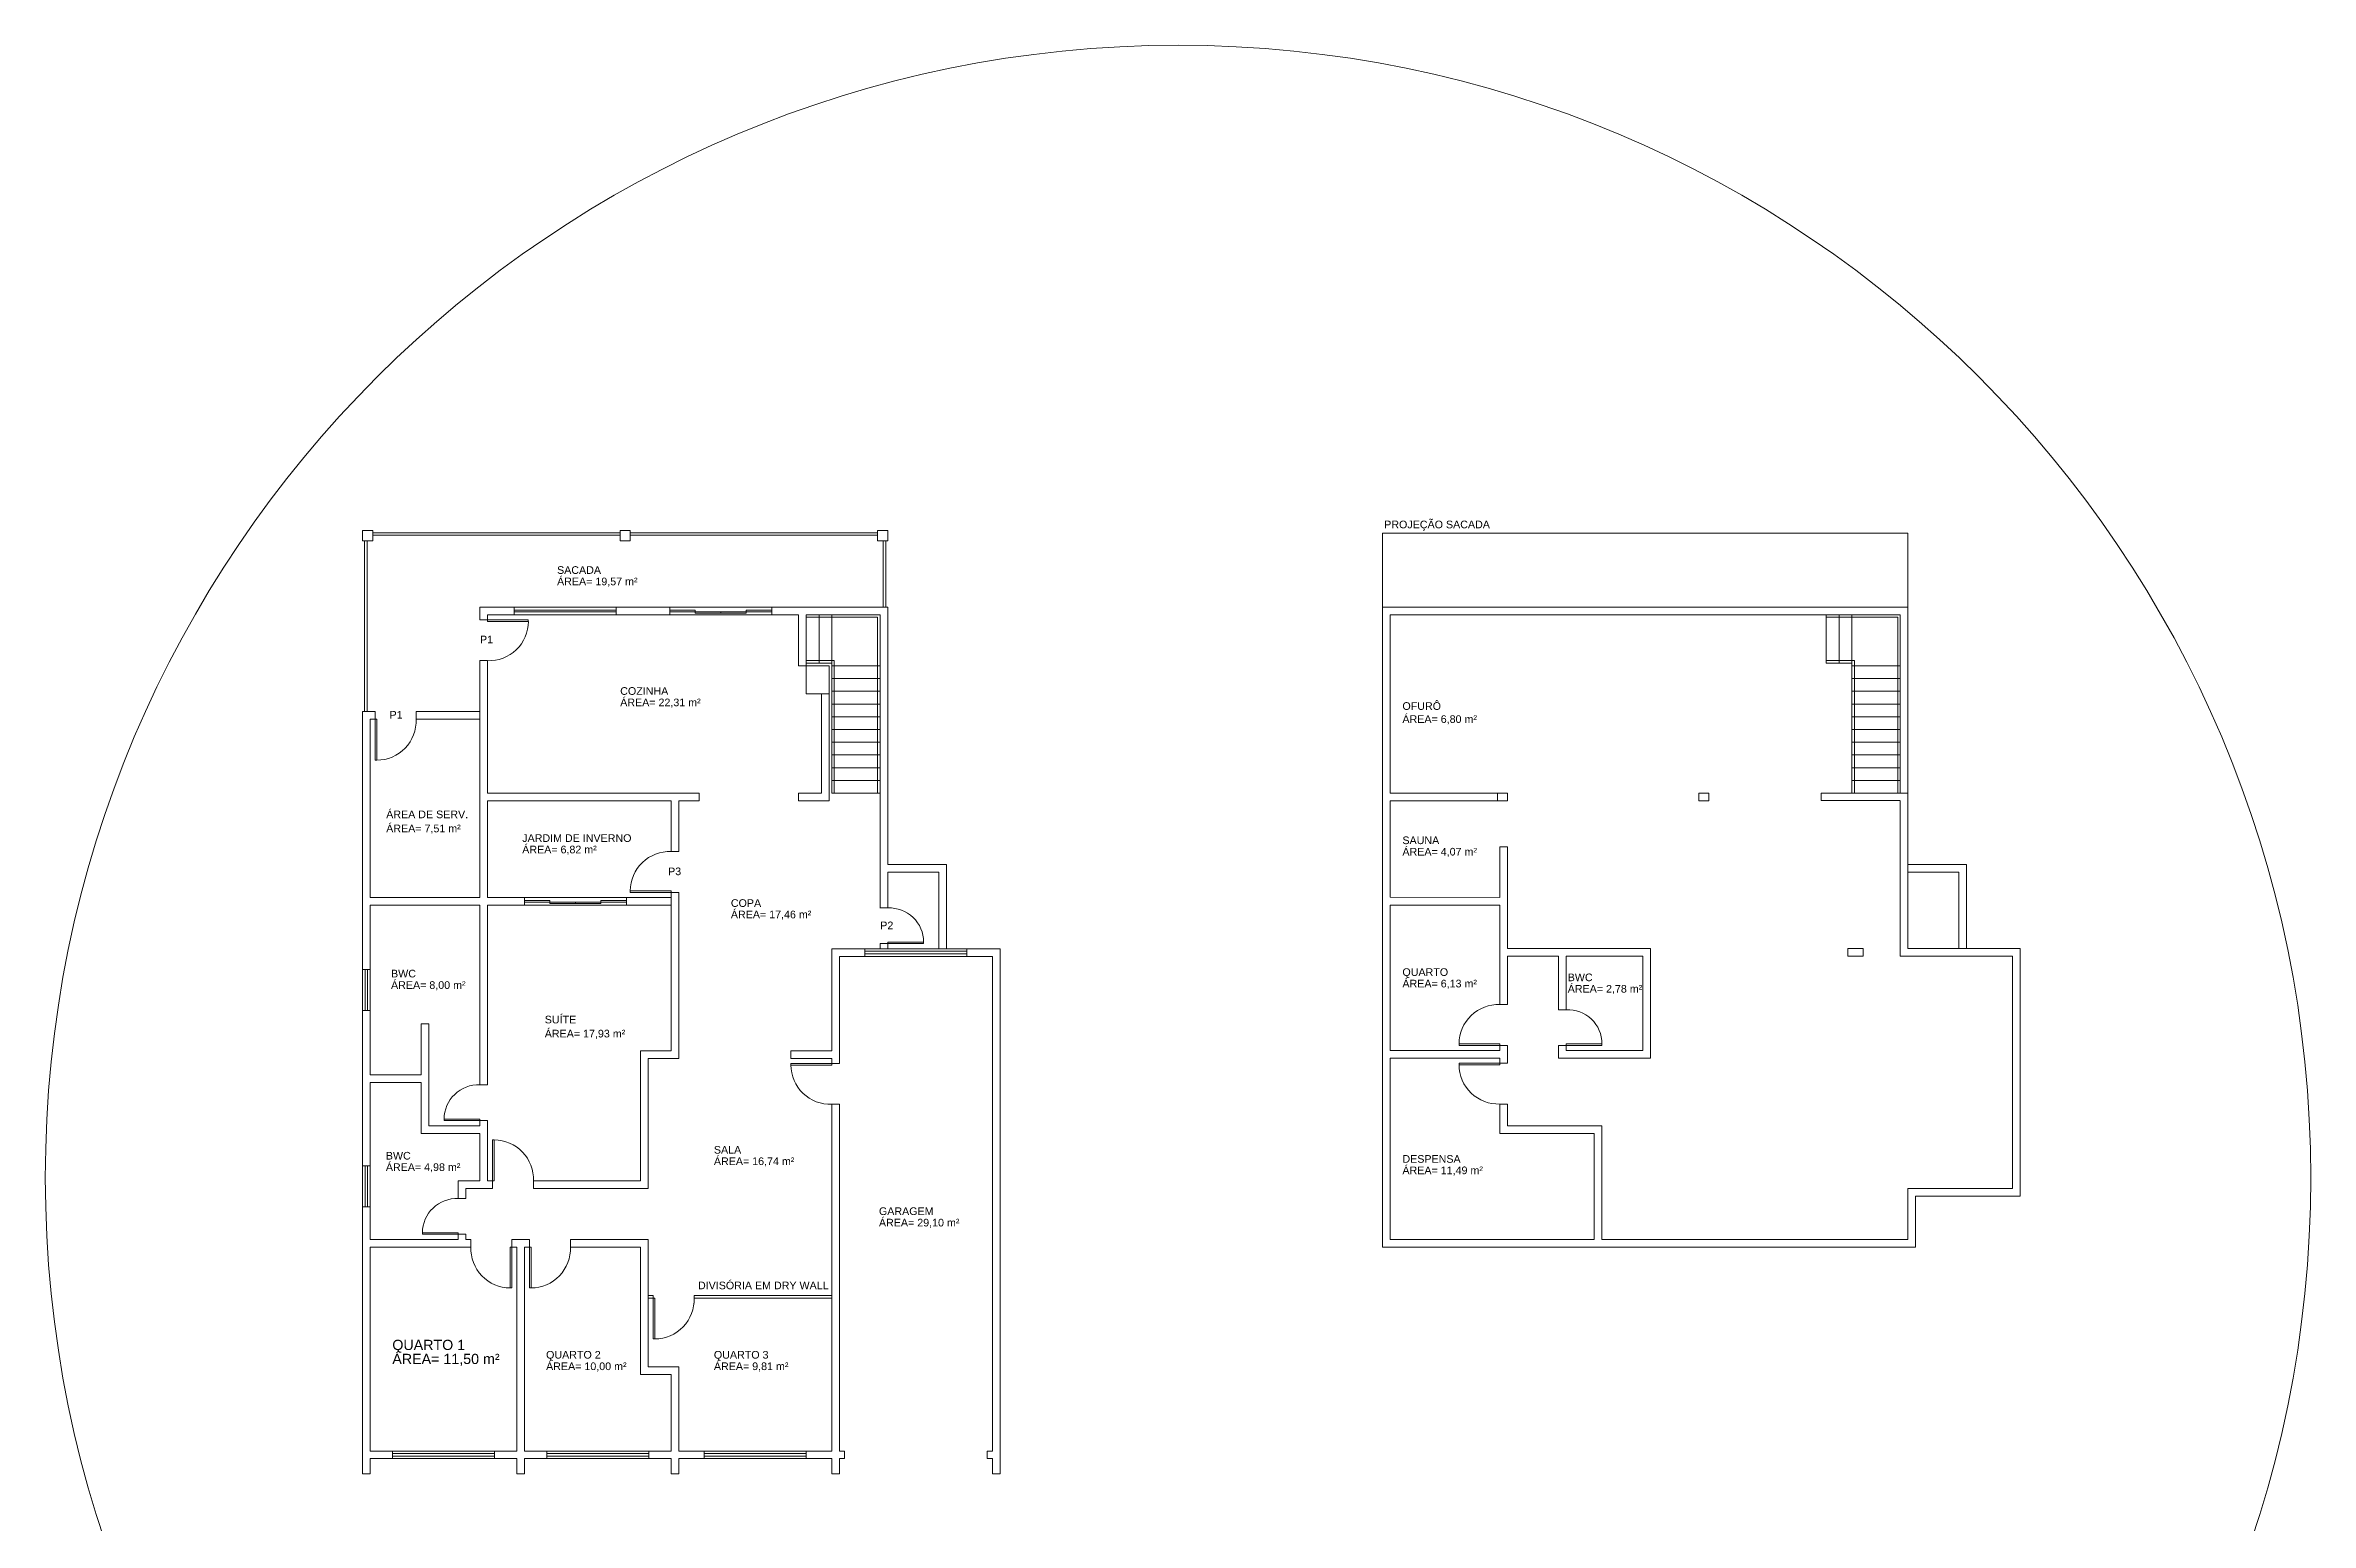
# Model space of a CAD drawing. Header units: millimetres. Extents: x 1497.6 to 1542, y 192.3 to 251.1.
# Drawn here: x 1497.58 to 1542, y 222.15 to 251.13 of the extents above; entities that cross this region are included whole.
import ezdxf

# ---------------------------------------------------------------- set-up
doc = ezdxf.new("R2010")
doc.units = ezdxf.units.MM
doc.linetypes.add('ACAD_ISO12W100', pattern=[21, 12, -3, 0, -3, 0, -3])
for name, color, linetype, lineweight in [('AR-ALVENARIA', 7, 'Continuous', 9), ('AR-CARIMBO', 7, 'Continuous', 5), ('AR-DIVISÓRIA', 7, 'Continuous', 5), ('AR-ESCADA', 252, 'Continuous', 5), ('AR-ESQUADRIA', 4, 'Continuous', 5), ('AR-PENA_010', 10, 'Continuous', 9), ('AR-PROJEÇÂO_PAV. SUPERIOR', 30, 'ACAD_ISO12W100', 20), ('AR-TXT-AMBIENTE', 174, 'Continuous', 0), ('AR-TXT-ESPECIFICAÇÕES', 174, 'Continuous', 0), ('AR-TXT-ÁREA', 7, 'Continuous', 0)]:
    doc.layers.add(name, color=color, linetype=linetype, lineweight=lineweight)
doc.styles.add('75_TXT 3', font='arial.ttf', dxfattribs={"height": 0.15})
doc.styles.add('ALLEX 1_25', font='arial.ttf', dxfattribs={"height": 0.05})

msp = doc.modelspace()

# ---------------------------------------------------------------- linework, layer by layer
at = {"layer": 'AR-ALVENARIA'}
for p, q in [((1503.798, 241.411), (1503.798, 241.611)), ((1514.098, 241.611), (1513.898, 241.611)), ((1506.773, 240.111), (1506.098, 240.111)), ((1506.098, 240.111), (1506.098, 239.861)), ((1506.248, 239.861), (1506.098, 239.861)), ((1506.773, 239.961), (1506.248, 239.961)), ((1506.248, 239.861), (1506.248, 239.961)), ((1506.248, 239.961), (1506.773, 239.961)), ((1506.248, 239.961), (1506.248, 239.861)), ((1506.773, 239.961), (1506.773, 240.111)), ((1508.773, 240.111), (1509.823, 240.111)), ((1508.773, 239.961), (1508.773, 240.111)), ((1509.823, 239.961), (1508.773, 239.961)), ((1509.298, 239.961), (1509.823, 239.961)), ((1509.823, 239.961), (1509.823, 240.111)), ((1512.348, 238.961), (1512.348, 239.961)), ((1512.498, 238.961), (1512.498, 239.961)), ((1513.948, 236.461), (1513.948, 239.961)), ((1514.098, 235.061), (1514.098, 240.111)), ((1523.798, 233.008), (1523.798, 240.111)), ((1534.098, 240.111), (1523.798, 240.111)), ((1533.948, 239.961), (1523.948, 239.961)), ((1523.948, 239.961), (1523.948, 236.461)), ((1533.948, 236.466), (1533.948, 239.961)), ((1534.098, 233.416), (1534.098, 240.111)), ((1506.098, 239.061), (1506.098, 234.416)), ((1506.098, 239.061), (1506.248, 239.061)), ((1506.248, 236.461), (1506.248, 239.061)), ((1512.498, 238.961), (1512.348, 238.961)), ((1512.498, 238.411), (1512.498, 238.961)), ((1512.498, 238.961), (1512.948, 238.961)), ((1512.948, 238.411), (1512.948, 238.961)), ((1512.948, 238.411), (1512.498, 238.411)), ((1512.798, 238.411), (1512.798, 236.461)), ((1512.798, 236.461), (1512.798, 238.411)), ((1512.948, 238.411), (1512.948, 236.311)), ((1503.798, 233.003), (1503.798, 238.061)), ((1504.048, 238.061), (1503.798, 238.061)), ((1503.948, 237.911), (1503.948, 234.416)), ((1504.048, 237.911), (1503.948, 237.911)), ((1504.048, 237.911), (1504.048, 238.061)), ((1506.098, 238.061), (1504.848, 238.061)), ((1504.848, 238.061), (1504.848, 237.911)), ((1506.098, 237.911), (1504.848, 237.911)), ((1510.398, 236.461), (1506.248, 236.461)), ((1509.848, 236.311), (1506.248, 236.311)), ((1506.248, 234.416), (1506.248, 236.311)), ((1509.848, 235.316), (1509.848, 236.311)), ((1509.998, 235.316), (1509.998, 236.311)), ((1510.398, 236.311), (1509.998, 236.311)), ((1510.398, 236.461), (1510.398, 236.311)), ((1512.348, 236.461), (1512.348, 236.311)), ((1512.348, 236.461), (1512.798, 236.461)), ((1512.948, 236.311), (1512.348, 236.311)), ((1513.948, 234.208), (1513.948, 236.461)), ((1526.048, 236.461), (1523.948, 236.461)), ((1523.948, 236.311), (1523.948, 234.421)), ((1526.048, 236.311), (1523.948, 236.311)), ((1526.248, 236.461), (1526.048, 236.461)), ((1526.048, 236.461), (1526.048, 236.311)), ((1526.048, 236.311), (1526.248, 236.311)), ((1526.248, 236.311), (1526.248, 236.461)), ((1530.198, 236.461), (1529.998, 236.461)), ((1529.998, 236.461), (1529.998, 236.311)), ((1529.998, 236.311), (1530.198, 236.311)), ((1530.198, 236.311), (1530.198, 236.461)), ((1534.098, 236.461), (1532.398, 236.461)), ((1532.398, 236.461), (1532.398, 236.316)), ((1532.398, 236.316), (1533.948, 236.316)), ((1533.948, 233.266), (1533.948, 236.311)), ((1534.098, 233.416), (1534.098, 236.461)), ((1509.998, 235.316), (1509.848, 235.316)), ((1515.248, 235.061), (1514.098, 235.061)), ((1515.248, 233.411), (1515.248, 235.061)), ((1526.098, 235.411), (1526.098, 234.416)), ((1526.248, 235.411), (1526.098, 235.411)), ((1526.248, 235.411), (1526.248, 233.416)), ((1535.248, 235.061), (1534.098, 235.061)), ((1535.248, 233.411), (1535.248, 235.061)), ((1514.098, 234.208), (1514.098, 234.911)), ((1515.098, 234.911), (1514.098, 234.911)), ((1515.098, 233.411), (1515.098, 234.911)), ((1535.098, 234.911), (1534.098, 234.911)), ((1535.098, 233.411), (1535.098, 234.911)), ((1503.948, 234.416), (1506.098, 234.416)), ((1503.948, 233.003), (1503.948, 234.266)), ((1503.948, 234.266), (1506.098, 234.266)), ((1506.098, 234.266), (1506.098, 230.741)), ((1506.248, 234.416), (1506.973, 234.416)), ((1506.248, 234.266), (1506.248, 230.741)), ((1509.848, 231.411), (1509.848, 234.516)), ((1509.848, 234.416), (1509.848, 234.516)), ((1509.848, 234.516), (1509.998, 234.516)), ((1509.998, 231.261), (1509.998, 234.516)), ((1513.948, 234.208), (1513.948, 234.211)), ((1513.948, 234.211), (1514.098, 234.211)), ((1523.798, 234.416), (1523.798, 227.561)), ((1523.948, 234.421), (1526.098, 234.416)), ((1523.948, 234.266), (1523.948, 231.416)), ((1526.098, 234.266), (1523.948, 234.266)), ((1526.098, 232.316), (1526.098, 234.266)), ((1512.998, 233.411), (1512.998, 231.411)), ((1513.648, 233.411), (1512.998, 233.411)), ((1513.148, 233.261), (1513.148, 231.161)), ((1513.148, 233.261), (1513.648, 233.261)), ((1513.648, 233.411), (1513.648, 233.261)), ((1513.948, 233.411), (1513.948, 233.511)), ((1514.098, 233.511), (1513.948, 233.511)), ((1514.098, 233.411), (1514.098, 233.511)), ((1514.098, 233.411), (1514.098, 233.511)), ((1516.298, 233.411), (1515.648, 233.411)), ((1515.648, 233.261), (1515.648, 233.411)), ((1515.648, 233.261), (1516.148, 233.261)), ((1516.148, 223.561), (1516.148, 233.261)), ((1516.298, 223.111), (1516.298, 233.411)), ((1529.048, 233.416), (1526.248, 233.416)), ((1526.248, 232.316), (1526.248, 233.266)), ((1526.248, 233.266), (1527.248, 233.266)), ((1527.248, 232.216), (1527.248, 233.266)), ((1527.398, 232.216), (1527.398, 233.266)), ((1527.398, 233.266), (1528.898, 233.266)), ((1528.898, 233.266), (1528.898, 231.416)), ((1529.048, 233.416), (1529.048, 231.266)), ((1533.223, 233.416), (1532.923, 233.416)), ((1532.923, 233.416), (1532.923, 233.266)), ((1533.223, 233.266), (1532.923, 233.266)), ((1533.223, 233.416), (1533.223, 233.266)), ((1536.148, 233.266), (1533.948, 233.266)), ((1536.298, 233.416), (1534.098, 233.416)), ((1536.148, 228.711), (1536.148, 233.266)), ((1536.298, 228.561), (1536.298, 233.416)), ((1503.798, 233.003), (1503.948, 233.003)), ((1526.248, 232.316), (1526.098, 232.316)), ((1503.798, 229.151), (1503.798, 232.203)), ((1503.948, 232.203), (1503.798, 232.203)), ((1503.948, 230.941), (1503.948, 232.203)), ((1505.098, 231.941), (1504.948, 231.941)), ((1504.948, 231.941), (1504.948, 230.941)), ((1505.098, 231.941), (1505.098, 229.941)), ((1527.248, 232.216), (1527.398, 232.216)), ((1523.948, 231.416), (1525.336, 231.416)), ((1523.948, 231.416), (1526.098, 231.416)), ((1526.098, 231.416), (1526.098, 231.516)), ((1526.098, 231.516), (1526.248, 231.516)), ((1526.248, 231.416), (1526.248, 231.516)), ((1526.248, 231.516), (1526.248, 231.166)), ((1527.248, 231.266), (1527.248, 231.516)), ((1527.398, 231.516), (1527.248, 231.516)), ((1527.398, 231.416), (1527.398, 231.516)), ((1527.398, 231.416), (1527.398, 231.516)), ((1528.898, 231.416), (1527.398, 231.416)), ((1509.248, 228.861), (1509.248, 231.411)), ((1509.248, 231.411), (1509.848, 231.411)), ((1509.398, 228.711), (1509.398, 231.261)), ((1509.398, 231.261), (1509.998, 231.261)), ((1512.198, 231.261), (1512.198, 231.411)), ((1512.198, 231.411), (1512.998, 231.411)), ((1512.998, 231.261), (1512.198, 231.261)), ((1512.998, 231.261), (1512.998, 231.161)), ((1512.998, 231.261), (1512.998, 231.161)), ((1512.998, 231.161), (1513.148, 231.161)), ((1523.948, 231.266), (1523.948, 227.711)), ((1526.098, 231.266), (1523.948, 231.266)), ((1526.098, 231.266), (1526.098, 231.166)), ((1526.098, 231.166), (1526.248, 231.166)), ((1529.048, 231.266), (1527.248, 231.266)), ((1504.948, 230.941), (1503.948, 230.941)), ((1504.948, 230.791), (1503.948, 230.791)), ((1503.948, 230.791), (1503.948, 229.151)), ((1503.948, 230.791), (1504.948, 230.791)), ((1504.948, 230.791), (1504.948, 229.791)), ((1506.248, 230.741), (1506.098, 230.741)), ((1512.998, 230.361), (1512.998, 223.561)), ((1513.148, 230.361), (1512.998, 230.361)), ((1513.148, 230.361), (1513.148, 223.561)), ((1526.098, 230.366), (1526.098, 229.791)), ((1526.098, 230.366), (1526.248, 230.366)), ((1526.248, 230.366), (1526.248, 229.941)), ((1504.948, 229.791), (1506.098, 229.791)), ((1505.098, 229.941), (1506.098, 229.941)), ((1506.098, 229.941), (1506.098, 230.041)), ((1506.098, 230.041), (1506.248, 230.041)), ((1506.098, 228.861), (1506.098, 229.791)), ((1506.098, 229.791), (1506.098, 228.861)), ((1506.248, 230.041), (1506.248, 228.861)), ((1526.098, 229.791), (1527.948, 229.791)), ((1526.248, 229.941), (1528.098, 229.941)), ((1527.948, 229.791), (1527.948, 227.711)), ((1528.098, 229.941), (1528.098, 227.711)), ((1505.673, 228.511), (1505.673, 228.861)), ((1506.098, 228.861), (1505.673, 228.861)), ((1506.248, 228.861), (1506.348, 228.861)), ((1506.348, 228.861), (1506.348, 228.711)), ((1507.148, 228.861), (1509.248, 228.861)), ((1507.148, 228.861), (1507.148, 228.711)), ((1503.798, 223.111), (1503.798, 228.351)), ((1503.948, 228.351), (1503.948, 227.711)), ((1505.823, 228.511), (1505.673, 228.511)), ((1505.823, 228.511), (1505.823, 228.711)), ((1505.823, 228.711), (1506.348, 228.711)), ((1507.148, 228.711), (1509.398, 228.711)), ((1534.098, 228.711), (1536.148, 228.711)), ((1534.098, 228.711), (1534.098, 227.711)), ((1534.248, 228.561), (1536.298, 228.561)), ((1534.248, 228.561), (1534.248, 227.561)), ((1505.673, 227.711), (1503.948, 227.711)), ((1503.948, 223.561), (1503.948, 227.561)), ((1503.948, 227.561), (1505.923, 227.561)), ((1505.673, 227.711), (1505.673, 227.811)), ((1505.673, 227.811), (1505.823, 227.811)), ((1505.823, 227.711), (1505.823, 227.811)), ((1505.923, 227.711), (1505.823, 227.711)), ((1505.923, 227.711), (1505.923, 227.561)), ((1507.073, 227.711), (1506.723, 227.711)), ((1506.723, 227.561), (1506.723, 227.711)), ((1506.723, 227.561), (1506.823, 227.561)), ((1506.823, 227.561), (1506.723, 227.561)), ((1506.823, 223.561), (1506.823, 227.561)), ((1506.973, 223.561), (1506.973, 227.561)), ((1506.973, 227.561), (1507.073, 227.561)), ((1506.973, 227.561), (1507.073, 227.561)), ((1507.073, 227.561), (1507.073, 227.711)), ((1509.398, 227.711), (1507.873, 227.711)), ((1507.873, 227.711), (1507.873, 227.561)), ((1507.873, 227.561), (1509.248, 227.561)), ((1509.248, 225.061), (1509.248, 227.561)), ((1509.398, 225.211), (1509.398, 227.711)), ((1523.798, 227.561), (1534.248, 227.561)), ((1523.948, 227.711), (1527.948, 227.711)), ((1528.098, 227.711), (1534.098, 227.711)), ((1509.498, 226.611), (1509.398, 226.611)), ((1509.498, 226.461), (1509.498, 226.611)), ((1512.998, 226.611), (1510.298, 226.611)), ((1510.298, 226.611), (1510.298, 226.461)), ((1509.998, 225.211), (1509.398, 225.211)), ((1509.998, 223.561), (1509.998, 225.211)), ((1509.848, 225.061), (1509.248, 225.061)), ((1509.848, 223.561), (1509.848, 225.061)), ((1504.386, 223.561), (1503.948, 223.561)), ((1504.386, 223.411), (1504.386, 223.561)), ((1506.823, 223.561), (1506.386, 223.561)), ((1506.386, 223.561), (1506.386, 223.411)), ((1507.411, 223.561), (1506.973, 223.561)), ((1507.411, 223.411), (1507.411, 223.561)), ((1509.848, 223.561), (1509.411, 223.561)), ((1509.411, 223.561), (1509.411, 223.411)), ((1510.498, 223.561), (1509.998, 223.561)), ((1510.498, 223.411), (1510.498, 223.561)), ((1512.998, 223.561), (1512.498, 223.561)), ((1512.498, 223.561), (1512.498, 223.411)), ((1513.248, 223.561), (1513.148, 223.561)), ((1513.248, 223.561), (1513.248, 223.411)), ((1516.148, 223.561), (1516.048, 223.561)), ((1516.048, 223.561), (1516.048, 223.411)), ((1503.798, 223.111), (1503.948, 223.111)), ((1504.386, 223.411), (1503.948, 223.411)), ((1503.948, 223.111), (1503.948, 223.411)), ((1506.823, 223.411), (1506.386, 223.411)), ((1506.823, 223.111), (1506.823, 223.411)), ((1506.823, 223.111), (1506.973, 223.111)), ((1507.411, 223.411), (1506.973, 223.411)), ((1506.973, 223.111), (1506.973, 223.411)), ((1509.848, 223.411), (1509.411, 223.411)), ((1509.848, 223.111), (1509.848, 223.411)), ((1509.848, 223.111), (1509.998, 223.111)), ((1510.498, 223.411), (1509.998, 223.411)), ((1509.998, 223.111), (1509.998, 223.411)), ((1512.998, 223.411), (1512.498, 223.411)), ((1512.998, 223.111), (1512.998, 223.411)), ((1512.998, 223.111), (1513.148, 223.111)), ((1513.248, 223.411), (1513.148, 223.411)), ((1513.148, 223.111), (1513.148, 223.411)), ((1516.148, 223.411), (1516.048, 223.411)), ((1516.148, 223.111), (1516.148, 223.411)), ((1516.148, 223.111), (1516.298, 223.111))]:
    msp.add_line(p, q, dxfattribs=at)
for points in [[(1503.798, 241.411), (1503.998, 241.411), (1503.998, 241.611), (1503.798, 241.611)], [(1508.848, 241.411), (1509.048, 241.411), (1509.048, 241.611), (1508.848, 241.611)], [(1513.898, 241.411), (1514.098, 241.411), (1514.098, 241.611), (1513.898, 241.611)]]:
    msp.add_lwpolyline(points, close=True, dxfattribs=at)
at = {"layer": 'AR-CARIMBO'}
for p, q in [((1511.823, 239.961), (1511.823, 240.111)), ((1511.823, 240.111), (1514.098, 240.111)), ((1512.348, 239.961), (1511.823, 239.961)), ((1513.948, 239.961), (1512.498, 239.961)), ((1506.248, 234.266), (1506.973, 234.266)), ((1506.973, 234.416), (1506.973, 234.266)), ((1508.973, 234.416), (1509.848, 234.416)), ((1508.973, 234.266), (1508.973, 234.416)), ((1508.973, 234.266), (1509.848, 234.266))]:
    msp.add_line(p, q, dxfattribs=at)
at = {"layer": 'AR-DIVISÓRIA'}
for p, q in [((1503.838, 238.061), (1503.838, 241.411)), ((1503.888, 241.411), (1503.888, 238.061)), ((1508.848, 241.571), (1503.998, 241.571)), ((1508.848, 241.521), (1503.998, 241.521)), ((1513.898, 241.571), (1509.048, 241.571)), ((1513.898, 241.521), (1509.048, 241.521)), ((1514.008, 240.111), (1514.008, 241.411)), ((1514.058, 241.411), (1514.058, 240.111)), ((1509.498, 226.611), (1509.398, 226.611)), ((1509.498, 226.561), (1509.398, 226.561)), ((1509.498, 226.611), (1509.498, 226.561)), ((1512.998, 226.611), (1510.298, 226.611)), ((1510.298, 226.561), (1510.298, 226.611)), ((1512.998, 226.561), (1510.298, 226.561))]:
    msp.add_line(p, q, dxfattribs=at)
at = {"layer": 'AR-ESCADA'}
for p, q in [((1513.898, 239.911), (1512.498, 239.911)), ((1512.748, 239.011), (1512.748, 239.961)), ((1512.998, 238.961), (1512.998, 239.961)), ((1513.898, 236.461), (1513.898, 239.911)), ((1532.498, 239.011), (1532.498, 239.961)), ((1533.898, 239.911), (1532.498, 239.911)), ((1532.748, 239.011), (1532.748, 239.961)), ((1532.998, 238.961), (1532.998, 239.961)), ((1533.898, 236.461), (1533.898, 239.911)), ((1513.048, 239.061), (1512.498, 239.061)), ((1512.998, 239.011), (1512.498, 239.011)), ((1512.998, 239.011), (1512.998, 236.461)), ((1513.048, 239.061), (1513.048, 236.461)), ((1533.048, 239.061), (1532.498, 239.061)), ((1532.998, 239.011), (1532.498, 239.011)), ((1532.998, 239.011), (1532.998, 236.461)), ((1533.048, 239.061), (1533.048, 236.461)), ((1512.998, 238.961), (1513.948, 238.961)), ((1512.998, 238.711), (1513.948, 238.711)), ((1532.998, 238.961), (1533.948, 238.961)), ((1532.998, 238.711), (1533.948, 238.711)), ((1512.998, 238.461), (1513.948, 238.461)), ((1512.998, 238.211), (1513.948, 238.211)), ((1532.998, 238.461), (1533.948, 238.461)), ((1532.998, 238.211), (1533.948, 238.211)), ((1512.998, 237.961), (1513.948, 237.961)), ((1512.998, 237.711), (1513.948, 237.711)), ((1532.998, 237.961), (1533.948, 237.961)), ((1532.998, 237.711), (1533.948, 237.711)), ((1512.998, 237.461), (1513.948, 237.461)), ((1512.998, 237.211), (1513.948, 237.211)), ((1532.998, 237.461), (1533.948, 237.461)), ((1532.998, 237.211), (1533.948, 237.211)), ((1512.998, 236.961), (1513.948, 236.961)), ((1532.998, 236.961), (1533.948, 236.961)), ((1512.998, 236.711), (1513.948, 236.711)), ((1512.998, 236.461), (1513.948, 236.461)), ((1532.998, 236.711), (1533.948, 236.711)), ((1532.998, 236.461), (1533.948, 236.461))]:
    msp.add_line(p, q, dxfattribs=at)
at = {"layer": 'AR-ESQUADRIA'}
for p, q in [((1506.773, 240.111), (1508.773, 240.111)), ((1508.773, 240.051), (1506.773, 240.051)), ((1508.773, 240.021), (1506.773, 240.021)), ((1508.773, 239.961), (1506.773, 239.961)), ((1509.823, 240.111), (1511.823, 240.111)), ((1510.323, 240.051), (1509.823, 240.051)), ((1511.823, 240.021), (1509.823, 240.021)), ((1511.823, 239.961), (1509.823, 239.961)), ((1510.323, 239.991), (1510.323, 240.051)), ((1511.323, 239.991), (1510.323, 239.991)), ((1510.823, 240.021), (1510.823, 239.991)), ((1511.823, 240.051), (1511.323, 240.051)), ((1511.323, 240.051), (1511.323, 239.991)), ((1506.973, 234.416), (1508.973, 234.416)), ((1507.473, 234.356), (1506.973, 234.356)), ((1508.973, 234.326), (1506.973, 234.326)), ((1508.973, 234.266), (1506.973, 234.266)), ((1507.473, 234.296), (1507.473, 234.356)), ((1508.473, 234.296), (1507.473, 234.296)), ((1507.973, 234.326), (1507.973, 234.296)), ((1508.973, 234.356), (1508.473, 234.356)), ((1508.473, 234.356), (1508.473, 234.296)), ((1515.648, 233.411), (1513.648, 233.411)), ((1513.648, 233.361), (1515.648, 233.361)), ((1513.648, 233.311), (1515.648, 233.311)), ((1513.648, 233.261), (1515.648, 233.261)), ((1503.798, 232.203), (1503.798, 233.003)), ((1503.848, 233.003), (1503.848, 232.203)), ((1503.898, 233.003), (1503.898, 232.203)), ((1503.948, 233.003), (1503.948, 232.203)), ((1503.948, 229.151), (1503.798, 229.151)), ((1503.798, 228.351), (1503.798, 229.151)), ((1503.848, 228.351), (1503.848, 229.151)), ((1503.898, 228.351), (1503.898, 229.151)), ((1503.948, 228.351), (1503.948, 229.151)), ((1503.948, 228.351), (1503.798, 228.351)), ((1504.386, 223.561), (1506.386, 223.561)), ((1504.386, 223.511), (1506.386, 223.511)), ((1504.386, 223.461), (1506.386, 223.461)), ((1507.411, 223.561), (1509.411, 223.561)), ((1507.411, 223.511), (1509.411, 223.511)), ((1507.411, 223.461), (1509.411, 223.461)), ((1510.498, 223.561), (1512.498, 223.561)), ((1510.498, 223.511), (1512.498, 223.511)), ((1510.498, 223.461), (1512.498, 223.461)), ((1506.386, 223.411), (1504.386, 223.411)), ((1509.411, 223.411), (1507.411, 223.411)), ((1512.498, 223.411), (1510.498, 223.411))]:
    msp.add_line(p, q, dxfattribs=at)
for points in [[(1507.048, 239.831), (1507.048, 239.861), (1506.248, 239.861), (1506.248, 239.831)], [(1504.078, 237.111), (1504.048, 237.111), (1504.048, 237.911), (1504.078, 237.911)], [(1509.048, 234.546), (1509.048, 234.516), (1509.848, 234.516), (1509.848, 234.546)], [(1514.098, 233.541), (1514.798, 233.541), (1514.798, 233.511), (1514.098, 233.511)], [(1525.298, 231.546), (1525.298, 231.516), (1526.098, 231.516), (1526.098, 231.546)], [(1527.398, 231.546), (1528.098, 231.546), (1528.098, 231.516), (1527.398, 231.516)], [(1512.198, 231.131), (1512.198, 231.161), (1512.998, 231.161), (1512.998, 231.131)], [(1525.298, 231.136), (1525.298, 231.166), (1526.098, 231.166), (1526.098, 231.136)], [(1506.098, 230.071), (1505.398, 230.071), (1505.398, 230.041), (1506.098, 230.041)], [(1506.378, 229.661), (1506.348, 229.661), (1506.348, 228.861), (1506.378, 228.861)], [(1505.673, 227.841), (1504.973, 227.841), (1504.973, 227.811), (1505.673, 227.811)], [(1506.693, 226.761), (1506.723, 226.761), (1506.723, 227.561), (1506.693, 227.561)], [(1507.103, 226.761), (1507.073, 226.761), (1507.073, 227.561), (1507.103, 227.561)], [(1509.528, 225.761), (1509.498, 225.761), (1509.498, 226.561), (1509.528, 226.561)]]:
    msp.add_lwpolyline(points, close=True, dxfattribs=at)
for centre, radius, start, end in [((1506.278, 239.831), 0.771, 267.8106, 0), ((1504.078, 237.881), 0.771, 270, 2.1894), ((1509.819, 234.546), 0.771, 87.8106, 180), ((1514.128, 233.541), 0.671, 360, 92.5089), ((1526.069, 231.546), 0.771, 87.8106, 180), ((1527.428, 231.546), 0.671, 0, 92.5089), ((1512.969, 231.131), 0.771, 180, 272.1894), ((1526.069, 231.136), 0.771, 180, 272.1894), ((1506.069, 230.071), 0.671, 87.4911, 180), ((1506.378, 228.89), 0.771, 357.8106, 90), ((1505.644, 227.841), 0.671, 87.4911, 180), ((1506.693, 227.531), 0.771, 177.8106, 270), ((1507.103, 227.531), 0.771, 270, 2.1894), ((1509.528, 226.531), 0.771, 270, 2.1894)]:
    msp.add_arc(centre, radius, start, end, dxfattribs=at)
at = {"layer": 'AR-PENA_010'}
msp.add_circle((1519.787, 228.921), 22.209, dxfattribs=at)
at = {"layer": 'AR-PROJEÇÂO_PAV. SUPERIOR'}
for p, q in [((1523.798, 241.561), (1534.098, 241.561)), ((1523.798, 240.111), (1523.798, 241.561)), ((1534.098, 240.111), (1534.098, 241.561))]:
    msp.add_line(p, q, dxfattribs=at)

# ---------------------------------------------------------------- texts
at = {"layer": 'AR-PROJEÇÂO_PAV. SUPERIOR', "insert": (1523.83, 241.807), "char_height": 0.15, "attachment_point": 1, "style": '75_TXT 3'}
msp.add_mtext_dynamic_manual_height_columns('PROJEÇÃO SACADA', width=14.36456, gutter_width=10, heights=[0], dxfattribs=at)
at = {"layer": 'AR-TXT-AMBIENTE', "attachment_point": 1, "style": '75_TXT 3'}
for s, insert, char_height in [('SACADA', (1507.612, 240.913), 0.15), ('\\pxt7;COZINHA', (1508.85, 238.541), 0.15), ('\\pxt7;OFURÔ', (1524.187, 238.246), 0.15), ('ÁREA DE SERV.', (1504.262, 236.121), 0.15), ('JARDIM DE INVERNO', (1506.929, 235.656), 0.15), ('\\pxt7;SAUNA', (1524.187, 235.613), 0.15), ('\\pxt7;COPA', (1511.02, 234.382), 0.15), ('\\pxt7;BWC', (1504.357, 232.999), 0.15), ('\\pxt7;QUARTO', (1524.187, 233.028), 0.15), ('\\pxt7;BWC', (1527.428, 232.925), 0.15), ('SUÍTE', (1507.371, 232.097), 0.15), ('\\pxt7;BWC', (1504.255, 229.427), 0.15), ('\\pxt7;SALA', (1510.687, 229.543), 0.15), ('\\pxt7;DESPENSA', (1524.187, 229.364), 0.15), ('\\pxt7;GARAGEM', (1513.923, 228.339), 0.15), ('\\pxt7;QUARTO 1', (1504.382, 225.742), 0.2), ('\\pxt7;QUARTO 2', (1507.397, 225.523), 0.15), ('\\pxt7;QUARTO 3', (1510.687, 225.523), 0.15)]:
    msp.add_mtext_dynamic_manual_height_columns(s, width=14.36456, gutter_width=10, heights=[0], dxfattribs=dict(at, insert=insert, char_height=char_height))
at = {"layer": 'AR-TXT-ESPECIFICAÇÕES', "color": 7, "style": 'ALLEX 1_25'}
for s, p in [('P1', (1506.101, 239.401)), ('P1', (1504.328, 237.924)), ('P3', (1509.789, 234.854)), ('P2', (1513.949, 233.794))]:
    msp.add_text(s, height=0.15, dxfattribs=at).set_placement(p)
at = {"layer": 'AR-TXT-ÁREA', "attachment_point": 1, "style": '75_TXT 3'}
for s, insert, char_height in [('ÁREA= 19,57 m²', (1507.612, 240.689), 0.15), ('ÁREA= 22,31 m²', (1508.85, 238.317), 0.15), ('ÁREA= 6,80 m²', (1524.187, 237.99), 0.15), ('ÁREA= 7,51 m²', (1504.262, 235.845), 0.15), ('ÁREA= 6,82 m²', (1506.929, 235.432), 0.15), ('ÁREA= 4,07 m²', (1524.187, 235.389), 0.15), ('ÁREA= 17,46 m²', (1511.02, 234.158), 0.15), ('ÁREA= 8,00 m²', (1504.357, 232.774), 0.15), ('ÁREA= 6,13 m²', (1524.187, 232.803), 0.15), ('ÁREA= 2,78 m²', (1527.428, 232.7), 0.15), ('ÁREA= 17,93 m²', (1507.371, 231.822), 0.15), ('ÁREA= 4,98 m²', (1504.255, 229.203), 0.15), ('ÁREA= 16,74 m²', (1510.687, 229.319), 0.15), ('ÁREA= 11,49 m²', (1524.187, 229.14), 0.15), ('ÁREA= 29,10 m²', (1513.923, 228.115), 0.15), ('DIVISÓRIA EM DRY WALL', (1510.375, 226.883), 0.15), ('ÁREA= 11,50 m²', (1504.382, 225.467), 0.2), ('ÁREA= 10,00 m²', (1507.397, 225.298), 0.15), ('ÁREA= 9,81 m²', (1510.687, 225.298), 0.15)]:
    msp.add_mtext_dynamic_manual_height_columns(s, width=14.36456, gutter_width=10, heights=[0], dxfattribs=dict(at, insert=insert, char_height=char_height))

doc.saveas('drawing.dxf')
